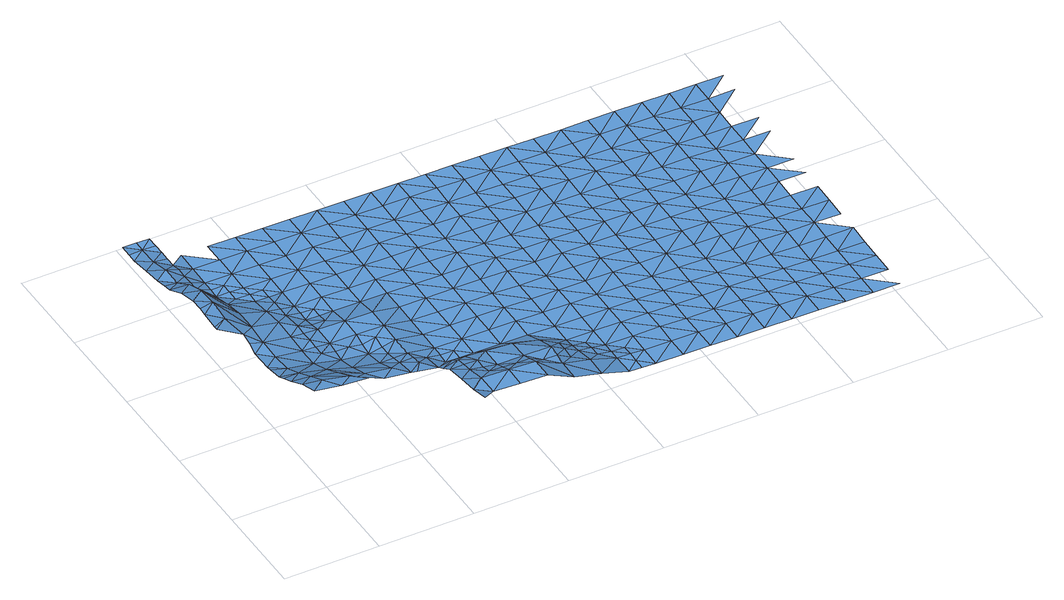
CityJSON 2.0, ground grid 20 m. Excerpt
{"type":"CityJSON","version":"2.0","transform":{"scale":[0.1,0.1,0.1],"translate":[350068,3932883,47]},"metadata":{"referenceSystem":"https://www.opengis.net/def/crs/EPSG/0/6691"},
"CityObjects":{
"waterbody1":{"type":"WaterBody","attributes":{"name":"8","class":"1140","function":"1","WaterBodyRiverFloodingRiskAttribute.description":"4","WaterBodyRiverFloodingRiskAttribute.rankOrg":"2","WaterBodyRiverFloodingRiskAttribute.adminType":"2","WaterBodyRiverFloodingRiskAttribute.scale":"L1"},"geometry":[{"type":"MultiSurface","lod":"1","boundaries":[[[0,1,2]],[[3,2,1]],[[4,3,1]],[[5,4,1]],[[6,4,5]],[[7,6,5]],[[0,8,1]],[[9,10,11]],[[11,12,9]],[[13,7,5]],[[12,14,9]],[[15,16,17]],[[1,18,5]],[[19,10,9]],[[20,10,19]],[[21,20,19]],[[14,22,9]],[[8,16,23]],[[16,15,23]],[[1,8,18]],[[5,24,13]],[[25,21,19]],[[8,23,18]],[[15,26,23]],[[27,28,29]],[[30,9,22]],[[28,31,32]],[[24,5,18]],[[9,33,19]],[[32,29,28]],[[30,33,9]],[[25,19,34]],[[35,18,23]],[[26,35,23]],[[36,26,37]],[[37,31,36]],[[30,22,38]],[[31,28,36]],[[19,33,34]],[[27,39,28]],[[36,35,26]],[[38,40,30]],[[41,42,18]],[[42,43,24]],[[44,45,46]],[[47,36,28]],[[41,18,35]],[[46,48,44]],[[49,34,50]],[[24,18,42]],[[44,48,51]],[[34,33,50]],[[39,49,50]],[[28,39,52]],[[30,53,33]],[[54,55,40]],[[53,30,40]],[[55,45,44]],[[54,45,55]],[[56,57,58]],[[51,59,44]],[[39,50,52]],[[47,28,52]],[[60,41,35]],[[61,56,58]],[[62,50,33]],[[57,63,64]],[[65,43,42]],[[53,40,55]],[[35,36,60]],[[66,62,33]],[[60,36,47]],[[63,57,56]],[[66,33,53]],[[67,44,59]],[[41,68,42]],[[61,69,56]],[[55,44,67]],[[52,50,62]],[[55,70,53]],[[71,65,42]],[[72,63,56]],[[41,60,68]],[[68,71,42]],[[59,73,67]],[[72,56,69]],[[47,52,74]],[[75,76,77]],[[47,78,60]],[[79,77,76]],[[55,67,70]],[[70,80,53]],[[52,62,74]],[[74,78,47]],[[69,79,76]],[[71,81,65]],[[73,82,67]],[[83,72,69]],[[84,62,66]],[[83,69,76]],[[66,53,85]],[[60,86,68]],[[75,87,76]],[[88,70,67]],[[82,88,67]],[[83,89,72]],[[53,80,85]],[[90,74,62]],[[91,71,68]],[[92,72,89]],[[60,78,93]],[[82,92,89]],[[94,83,76]],[[84,66,85]],[[89,88,82]],[[86,60,93]],[[86,91,68]],[[94,76,87]],[[95,78,74]],[[96,89,83]],[[80,70,97]],[[81,71,91]],[[62,84,90]],[[78,95,93]],[[70,88,97]],[[94,87,98]],[[91,99,81]],[[100,88,89]],[[101,84,85]],[[96,83,94]],[[102,86,93]],[[96,100,89]],[[74,90,95]],[[80,97,103]],[[85,80,101]],[[98,104,94]],[[105,90,84]],[[106,91,86]],[[80,103,101]],[[102,93,95]],[[101,105,84]],[[107,88,100]],[[97,88,108]],[[106,86,102]],[[97,109,103]],[[110,99,91]],[[96,94,111]],[[94,104,111]],[[108,88,107]],[[109,101,103]],[[96,112,100]],[[95,90,113]],[[113,90,105]],[[114,91,106]],[[113,115,95]],[[111,104,116]],[[95,117,102]],[[112,96,111]],[[118,107,100]],[[97,108,109]],[[110,91,114]],[[101,119,105]],[[112,120,100]],[[109,119,101]],[[102,121,106]],[[116,122,111]],[[123,108,107]],[[95,115,117]],[[124,112,111]],[[122,124,111]],[[116,125,122]],[[118,100,120]],[[123,109,108]],[[113,105,126]],[[114,106,121]],[[127,110,114]],[[126,105,119]],[[102,117,121]],[[126,128,113]],[[113,129,115]],[[112,130,120]],[[128,129,113]],[[107,118,123]],[[109,131,119]],[[130,112,124]],[[115,129,117]],[[127,114,121]],[[132,118,120]],[[131,109,123]],[[130,132,120]],[[131,133,119]],[[134,110,127]],[[130,124,135]],[[118,136,123]],[[121,117,137]],[[126,119,138]],[[126,139,128]],[[117,129,137]],[[135,140,130]],[[138,119,133]],[[139,129,128]],[[136,118,132]],[[127,121,141]],[[141,121,137]],[[142,143,144]],[[127,145,134]],[[146,132,130]],[[131,123,147]],[[148,140,144]],[[147,123,136]],[[149,133,131]],[[150,145,127]],[[126,138,139]],[[129,151,137]],[[150,127,141]],[[139,151,129]],[[144,143,148]],[[130,140,146]],[[152,149,131]],[[152,131,147]],[[146,153,132]],[[137,154,141]],[[151,154,137]],[[140,148,146]],[[143,155,148]],[[153,156,132]],[[157,139,138]],[[158,147,136]],[[159,160,161]],[[136,132,156]],[[162,150,141]],[[138,133,157]],[[155,163,148]],[[156,158,136]],[[160,164,161]],[[157,133,149]],[[165,146,148]],[[166,151,139]],[[147,158,152]],[[167,161,164]],[[157,166,139]],[[155,167,164]],[[141,154,168]],[[150,169,145]],[[163,165,148]],[[170,149,152]],[[164,163,155]],[[171,153,146]],[[162,141,168]],[[158,170,152]],[[166,172,151]],[[151,173,154]],[[165,171,146]],[[174,157,149]],[[172,173,151]],[[160,175,164]],[[169,150,162]],[[176,168,154]],[[170,174,149]],[[177,175,160]],[[175,163,164]],[[156,153,171]],[[176,162,168]],[[158,156,178]],[[163,179,165]],[[166,157,180]],[[176,154,173]],[[158,181,170]],[[180,157,174]],[[156,171,178]],[[178,181,158]],[[166,182,172]],[[183,171,165]],[[179,163,175]],[[182,173,172]],[[169,162,184]],[[179,183,165]],[[184,162,176]],[[170,185,174]],[[166,180,186]],[[187,178,171]],[[188,176,173]],[[189,170,181]],[[177,190,175]],[[166,186,182]],[[182,188,173]],[[190,179,175]],[[169,184,191]],[[185,170,189]],[[187,171,183]],[[180,192,186]],[[187,193,178]],[[178,194,181]],[[180,174,192]],[[188,195,176]],[[190,177,196]],[[192,174,185]],[[179,197,183]],[[190,197,179]],[[198,182,186]],[[184,199,191]],[[184,176,199]],[[183,200,187]],[[178,193,194]],[[199,176,195]],[[189,201,185]],[[189,181,201]],[[186,192,202]],[[203,193,187]],[[201,181,194]],[[200,183,197]],[[198,186,202]],[[188,182,198]],[[204,191,199]],[[198,205,188]],[[206,197,190]],[[192,185,207]],[[195,188,205]],[[190,196,206]],[[192,208,202]],[[187,200,203]],[[185,201,207]],[[205,209,195]],[[206,196,210]],[[195,211,199]],[[212,200,197]],[[194,193,213]],[[214,201,194]],[[213,193,203]],[[206,212,197]],[[208,192,207]],[[202,215,198]],[[200,216,203]],[[217,215,202]],[[201,218,207]],[[204,199,211]],[[212,216,200]],[[217,202,208]],[[219,205,198]],[[194,213,214]],[[195,209,211]],[[201,214,218]],[[218,220,207]],[[221,204,211]],[[222,212,206]],[[213,203,223]],[[223,203,216]],[[219,198,215]],[[209,205,219]],[[206,210,222]],[[208,224,217]],[[209,225,211]],[[208,207,224]],[[222,210,226]],[[224,207,220]],[[227,216,212]],[[228,213,223]],[[214,229,218]],[[217,230,215]],[[214,213,229]],[[224,230,217]],[[209,219,225]],[[225,231,211]],[[211,232,221]],[[227,223,216]],[[229,213,228]],[[233,212,222]],[[218,234,220]],[[235,219,215]],[[229,234,218]],[[230,236,215]],[[227,212,233]],[[237,222,226]],[[236,235,215]],[[219,235,225]],[[234,238,220]],[[211,231,232]],[[220,239,224]],[[240,237,226]],[[228,223,241]],[[242,229,228]],[[241,223,227]],[[224,239,230]],[[233,222,237]],[[233,243,227]],[[244,234,229]],[[231,225,245]],[[246,232,231]],[[220,238,239]],[[228,241,242]],[[225,235,245]],[[247,241,227]],[[248,244,229]],[[243,233,237]],[[236,230,249]],[[248,229,242]],[[234,244,238]],[[243,247,227]],[[249,230,239]],[[246,231,245]],[[250,242,241]],[[251,245,235]],[[252,239,238]],[[247,250,241]],[[253,236,249]],[[235,236,251]],[[232,246,254]],[[251,236,253]],[[237,240,255]],[[239,252,249]],[[242,256,248]],[[245,257,246]],[[238,244,258]],[[251,257,245]],[[243,237,255]],[[259,256,242]],[[240,260,255]],[[243,261,247]],[[262,253,249]],[[238,258,252]],[[242,250,259]],[[248,263,244]],[[257,264,246]],[[246,265,254]],[[266,250,247]],[[256,263,248]],[[267,251,253]],[[244,263,258]],[[264,265,246]],[[243,255,261]],[[261,266,247]],[[262,249,252]],[[262,267,253]],[[260,268,255]],[[269,259,250]],[[258,270,252]],[[266,271,250]],[[263,270,258]],[[271,269,250]],[[257,251,272]],[[252,273,262]],[[272,251,267]],[[259,274,256]],[[270,273,252]],[[272,275,257]],[[257,276,264]],[[261,255,277]],[[274,263,256]],[[277,255,268]],[[261,278,266]],[[262,279,267]],[[264,276,265]],[[273,279,262]],[[274,259,269]],[[278,261,277]],[[266,280,271]],[[263,281,270]],[[278,280,266]],[[282,272,267]],[[257,275,276]],[[279,283,267]],[[268,284,277]],[[283,282,267]],[[281,263,274]],[[280,285,271]],[[271,286,269]],[[272,282,275]],[[287,265,276]],[[277,288,278]],[[273,270,289]],[[270,281,289]],[[289,290,273]],[[275,291,276]],[[292,280,278]],[[286,271,285]],[[274,269,286]],[[293,281,274]],[[288,277,284]],[[290,294,273]],[[295,291,275]],[[279,294,283]],[[295,275,282]],[[296,287,276]],[[279,273,294]],[[292,278,288]],[[292,297,280]],[[280,298,285]],[[274,286,293]],[[293,299,281]],[[300,288,284]],[[289,281,299]],[[296,276,291]],[[301,283,294]],[[282,302,295]],[[299,303,289]],[[289,304,290]],[[282,283,302]],[[305,293,286]],[[288,306,292]],[[303,304,289]],[[280,297,298]],[[307,294,290]],[[286,285,305]],[[283,301,302]],[[295,308,291]],[[309,299,293]],[[304,307,290]],[[307,301,294]],[[285,298,305]],[[306,310,292]],[[308,295,302]],[[311,296,291]],[[297,292,310]],[[309,293,305]],[[312,303,299]],[[313,311,291]],[[310,314,297]],[[309,315,299]],[[291,308,313]],[[314,316,297]],[[302,301,317]],[[318,304,303]],[[298,297,316]],[[317,301,307]],[[305,298,316]],[[312,299,315]],[[308,319,313]],[[302,317,320]],[[308,302,319]],[[321,322,305]],[[318,303,312]],[[307,304,318]],[[309,305,322]],[[302,320,319]],[[309,323,315]],[[313,324,311]],[[322,323,309]],[[317,307,325]],[[326,320,317]],[[307,318,325]],[[313,319,327]],[[328,318,312]],[[324,313,327]],[[329,317,325]],[[330,319,320]],[[326,317,329]],[[318,331,325]],[[330,320,326]],[[327,319,330]],[[332,324,327]],[[325,333,329]],[[334,326,329]],[[327,330,335]],[[327,335,332]],[[330,336,335]],[[337,332,335]]]}]},
"waterbody2":{"type":"WaterBody","attributes":{"name":"8","class":"1140","function":"1","WaterBodyRiverFloodingRiskAttribute.description":"4","WaterBodyRiverFloodingRiskAttribute.rankOrg":"1","WaterBodyRiverFloodingRiskAttribute.adminType":"2","WaterBodyRiverFloodingRiskAttribute.scale":"L1"},"geometry":[{"type":"MultiSurface","lod":"1","boundaries":[[[338,339,340]],[[338,341,342]],[[343,342,341]],[[344,345,346]],[[346,347,348]],[[349,350,7]],[[345,351,346]],[[350,352,7]],[[353,354,352]],[[355,354,353]],[[356,357,358]],[[359,360,361]],[[362,363,360]],[[362,364,363]],[[364,365,366]],[[365,367,366]],[[368,48,369]],[[370,371,368]],[[64,371,370]],[[372,59,64]],[[73,372,82]],[[54,40,373]],[[46,45,374]],[[73,59,372]],[[59,371,64]],[[59,51,371]],[[48,368,371]],[[375,338,340]],[[375,341,338]],[[20,21,376]],[[377,21,25]],[[377,29,21]],[[27,29,377]],[[377,49,39]],[[377,34,49]],[[51,48,371]],[[374,48,46]],[[374,369,48]],[[374,378,369]],[[22,379,373]],[[14,12,379]],[[380,12,11]],[[363,361,360]],[[359,361,381]],[[381,361,382]],[[383,382,376]],[[15,17,384]],[[384,17,385]],[[17,386,385]],[[385,386,357]],[[387,357,386]],[[358,357,387]],[[388,358,387]],[[388,387,354]],[[2,354,387]],[[3,354,2]],[[3,4,354]],[[352,354,4]],[[6,352,4]],[[6,7,352]],[[0,2,386]],[[0,386,8]],[[355,388,354]],[[386,2,387]],[[385,357,389]],[[38,22,373]],[[357,390,389]],[[356,390,357]],[[391,390,356]],[[392,390,391]],[[393,381,382]],[[394,382,383]],[[395,394,383]],[[11,10,380]],[[21,383,376]],[[25,34,377]],[[29,383,21]],[[39,27,377]],[[22,14,379]],[[394,395,389]],[[29,395,383]],[[29,32,395]],[[32,31,395]],[[37,26,15]],[[384,31,37]],[[31,384,395]],[[389,390,394]],[[385,389,395]],[[384,385,395]],[[37,15,384]],[[16,386,17]],[[16,8,386]],[[346,396,344]],[[396,346,397]],[[348,397,346]],[[349,347,350]],[[346,350,347]],[[351,350,346]],[[398,350,351]],[[350,398,352]],[[353,352,398]],[[40,38,373]],[[399,360,359]],[[400,360,399]],[[400,362,360]],[[401,362,400]],[[401,402,362]],[[340,339,402]],[[402,339,362]],[[362,339,364]],[[364,339,365]],[[365,339,342]],[[342,339,338]],[[342,367,365]],[[342,343,367]],[[63,372,64]],[[63,92,372]],[[72,92,63]],[[92,82,372]],[[54,373,45]],[[45,373,374]],[[374,373,378]],[[379,378,373]],[[364,378,379]],[[364,366,378]],[[378,366,369]],[[363,364,379]],[[12,363,379]],[[380,363,12]],[[363,380,361]],[[361,380,382]],[[380,376,382]],[[10,376,380]],[[20,376,10]],[[366,403,369]],[[404,405,392]],[[367,403,366]],[[392,405,390]],[[390,405,394]],[[394,405,406]],[[394,406,382]],[[393,382,406]],[[407,406,405]],[[404,407,405]],[[403,368,369]]]}]},
"waterbody3":{"type":"WaterBody","attributes":{"name":"8","class":"1140","function":"1","WaterBodyRiverFloodingRiskAttribute.description":"4","WaterBodyRiverFloodingRiskAttribute.rankOrg":"1","WaterBodyRiverFloodingRiskAttribute.adminType":"2","WaterBodyRiverFloodingRiskAttribute.scale":"L1"},"geometry":[{"type":"MultiSurface","lod":"1","boundaries":[[[408,409,410]],[[411,412,410]],[[409,411,410]],[[413,58,412]],[[412,411,413]],[[414,411,409]],[[61,58,413]],[[415,414,409]],[[413,411,77]],[[77,79,413]],[[79,69,413]],[[61,413,69]],[[77,411,414]],[[75,77,414]],[[415,416,414]],[[87,75,414]],[[416,417,414]],[[87,414,417]],[[98,87,417]],[[418,417,416]],[[98,417,104]],[[418,419,417]],[[104,417,419]],[[116,104,419]],[[419,125,116]],[[419,418,420]],[[420,421,419]],[[419,421,125]],[[135,124,122]],[[122,125,422]],[[125,421,422]],[[135,122,422]],[[420,423,421]],[[421,142,422]],[[144,135,422]],[[142,144,422]],[[421,423,142]],[[420,424,423]],[[135,144,140]],[[143,142,423]],[[159,161,424]],[[424,161,423]],[[167,143,423]],[[161,167,423]],[[167,155,143]]]}]}
},
"vertices":[
[94,610,13],[94,633,13],[65,611,24],[66,634,24],[66,657,23],[95,680,13],[67,680,23],[67,703,16],[122,610,13],[203,354,23],[175,378,25],[174,355,25],[174,331,26],[96,726,13],[202,331,20],[150,563,13],[122,587,13],[121,564,13],[151,632,13],[204,400,23],[175,401,25],[176,424,26],[231,331,20],[150,586,13],[152,679,13],[204,423,18],[178,563,13],[205,470,13],[205,493,13],[176,470,18],[259,353,23],[177,516,17],[177,493,17],[260,399,23],[232,423,18],[207,585,13],[206,539,13],[178,539,13],[259,330,16],[233,469,13],[287,330,23],[207,631,13],[208,678,13],[152,725,13],[315,260,23],[287,283,16],[286,260,22],[263,538,13],[286,237,27],[233,446,13],[261,446,13],[314,237,28],[262,492,13],[316,352,23],[287,306,16],[315,306,23],[370,166,51],[341,170,39],[341,144,54],[342,236,18],[263,584,13],[369,143,56],[318,445,13],[370,190,32],[342,190,27],[209,724,13],[317,398,23],[371,259,13],[264,630,13],[398,143,56],[372,305,13],[265,677,13],[398,189,32],[371,236,13],[318,491,13],[425,96,61],[426,119,51],[397,97,62],[319,537,13],[397,120,56],[373,351,13],[266,723,13],[399,235,13],[426,165,51],[374,444,13],[374,397,13],[321,630,13],[454,96,60],[428,258,13],[427,212,13],[375,490,13],[322,676,13],[399,212,13],[320,583,13],[482,118,51],[376,536,13],[483,165,46],[429,304,13],[482,95,60],[322,722,13],[484,211,13],[430,397,13],[377,582,13],[429,350,13],[510,95,47],[431,443,13],[377,629,13],[485,257,13],[485,303,13],[486,349,13],[379,721,13],[539,117,51],[540,164,33],[432,489,13],[378,675,13],[433,535,13],[539,94,47],[433,581,13],[541,256,13],[487,396,13],[540,210,13],[434,628,13],[567,117,36],[542,302,13],[568,140,32],[567,94,32],[488,442,13],[435,674,13],[488,488,13],[489,534,13],[596,163,12],[543,348,13],[597,209,12],[544,395,13],[436,720,13],[596,139,16],[598,255,12],[490,580,13],[544,441,13],[545,487,13],[624,139,12],[491,627,13],[624,93,17],[652,92,13],[624,116,16],[492,719,13],[653,162,12],[599,301,12],[652,115,12],[600,394,12],[492,673,13],[546,533,13],[599,347,12],[654,208,12],[547,580,13],[680,92,12],[655,254,12],[601,440,12],[655,300,12],[679,23,13],[707,22,12],[679,46,13],[548,672,13],[709,114,12],[708,68,12],[710,161,12],[602,486,12],[680,69,13],[547,626,13],[549,718,13],[656,347,12],[710,207,12],[603,532,12],[603,579,12],[657,393,12],[765,67,12],[604,625,12],[764,21,12],[711,253,12],[766,114,12],[658,439,12],[712,299,12],[659,531,12],[766,160,12],[605,671,13],[714,392,12],[658,485,12],[767,206,12],[660,578,12],[713,346,12],[821,66,12],[606,717,13],[714,438,12],[768,252,12],[769,298,12],[661,624,12],[821,20,12],[822,113,11],[716,530,12],[662,670,12],[823,159,11],[769,345,12],[715,484,12],[824,205,12],[662,716,13],[717,577,12],[878,65,11],[770,391,12],[771,437,12],[717,623,12],[877,19,11],[718,669,12],[879,112,11],[825,251,12],[825,297,12],[773,529,12],[880,158,11],[772,483,12],[826,344,12],[773,576,12],[827,390,12],[719,715,13],[935,64,11],[880,204,12],[828,436,12],[774,622,12],[934,18,11],[936,157,11],[881,250,12],[882,297,12],[828,482,12],[775,668,12],[776,714,13],[936,111,11],[883,343,12],[830,575,12],[829,529,12],[991,64,11],[884,389,12],[884,435,12],[991,17,11],[937,203,12],[938,249,12],[992,110,11],[939,342,12],[831,621,12],[832,667,12],[993,156,11],[939,296,12],[885,481,12],[994,202,12],[887,574,12],[941,434,12],[886,528,12],[832,713,12],[1048,63,11],[995,295,12],[887,620,12],[940,388,12],[995,248,12],[1047,16,11],[1049,109,11],[942,480,12],[996,341,12],[888,666,12],[889,712,12],[1050,155,11],[943,527,12],[1104,15,10],[1051,247,12],[997,387,12],[1050,201,12],[943,573,12],[998,433,12],[1052,294,12],[944,619,12],[945,665,12],[1105,62,10],[1106,108,10],[998,479,12],[1106,154,10],[1053,340,12],[1000,572,12],[999,526,12],[1161,14,10],[1107,200,11],[1108,246,11],[946,712,12],[1162,61,10],[1054,386,12],[1054,432,12],[1002,664,12],[1162,107,10],[1109,293,11],[1055,479,12],[1001,618,12],[1002,711,12],[1163,153,10],[1164,199,11],[1109,339,11],[1217,13,10],[1056,525,12],[1057,571,12],[1110,385,11],[1111,431,11],[1165,246,11],[1218,60,10],[1112,478,11],[1057,617,12],[1165,292,11],[1219,106,10],[1059,710,12],[1167,384,11],[1058,663,12],[1220,152,10],[1166,338,11],[1221,198,11],[1113,524,11],[1168,430,11],[1114,616,11],[1113,570,11],[1221,245,11],[1222,291,11],[1223,337,11],[1116,709,12],[1168,477,11],[1170,569,11],[1115,662,11],[1224,383,11],[1169,523,11],[1171,615,11],[1224,429,11],[1172,708,12],[1226,522,11],[1227,568,11],[1172,661,11],[1228,661,11],[1229,707,12],
[86,171,110],[87,217,85],[58,195,93],[114,148,102],[143,170,98],[171,147,98],[12,797,15],[11,770,16],[40,773,15],[68,749,14],[68,772,14],[67,726,16],[39,727,19],[11,750,16],[38,680,33],[9,658,34],[37,634,35],[9,631,40],[7,519,84],[36,542,82],[8,565,69],[61,333,36],[89,310,39],[89,356,34],[88,264,60],[145,309,30],[145,263,48],[144,216,73],[200,215,50],[172,193,68],[285,191,36],[257,215,41],[297,191,34],[314,214,33],[370,213,13],[259,307,9],[258,261,21],[58,149,110],[147,401,27],[204,447,13],[201,262,31],[202,308,17],[146,355,26],[61,380,35],[90,402,36],[148,448,28],[149,540,13],[93,541,27],[93,587,13],[37,588,63],[9,612,44],[92,495,38],[35,496,87],[7,492,85],[6,473,85],[62,404,43],[91,448,40],[148,494,22],[40,796,15],[68,796,14],[10,704,24],[60,321,39],[60,287,46],[60,271,54],[59,241,68],[228,192,44],[6,435,82],[34,449,81],[62,426,49],[6,427,81],
[339,8,84],[367,28,73],[339,51,73],[368,74,73],[340,98,65],[369,120,61],[425,73,71],[424,27,71],[481,26,70],[481,72,70],[537,25,44],[538,71,44],[594,24,31],[595,70,31],[596,116,20],[651,69,14],[651,23,14]
]}
